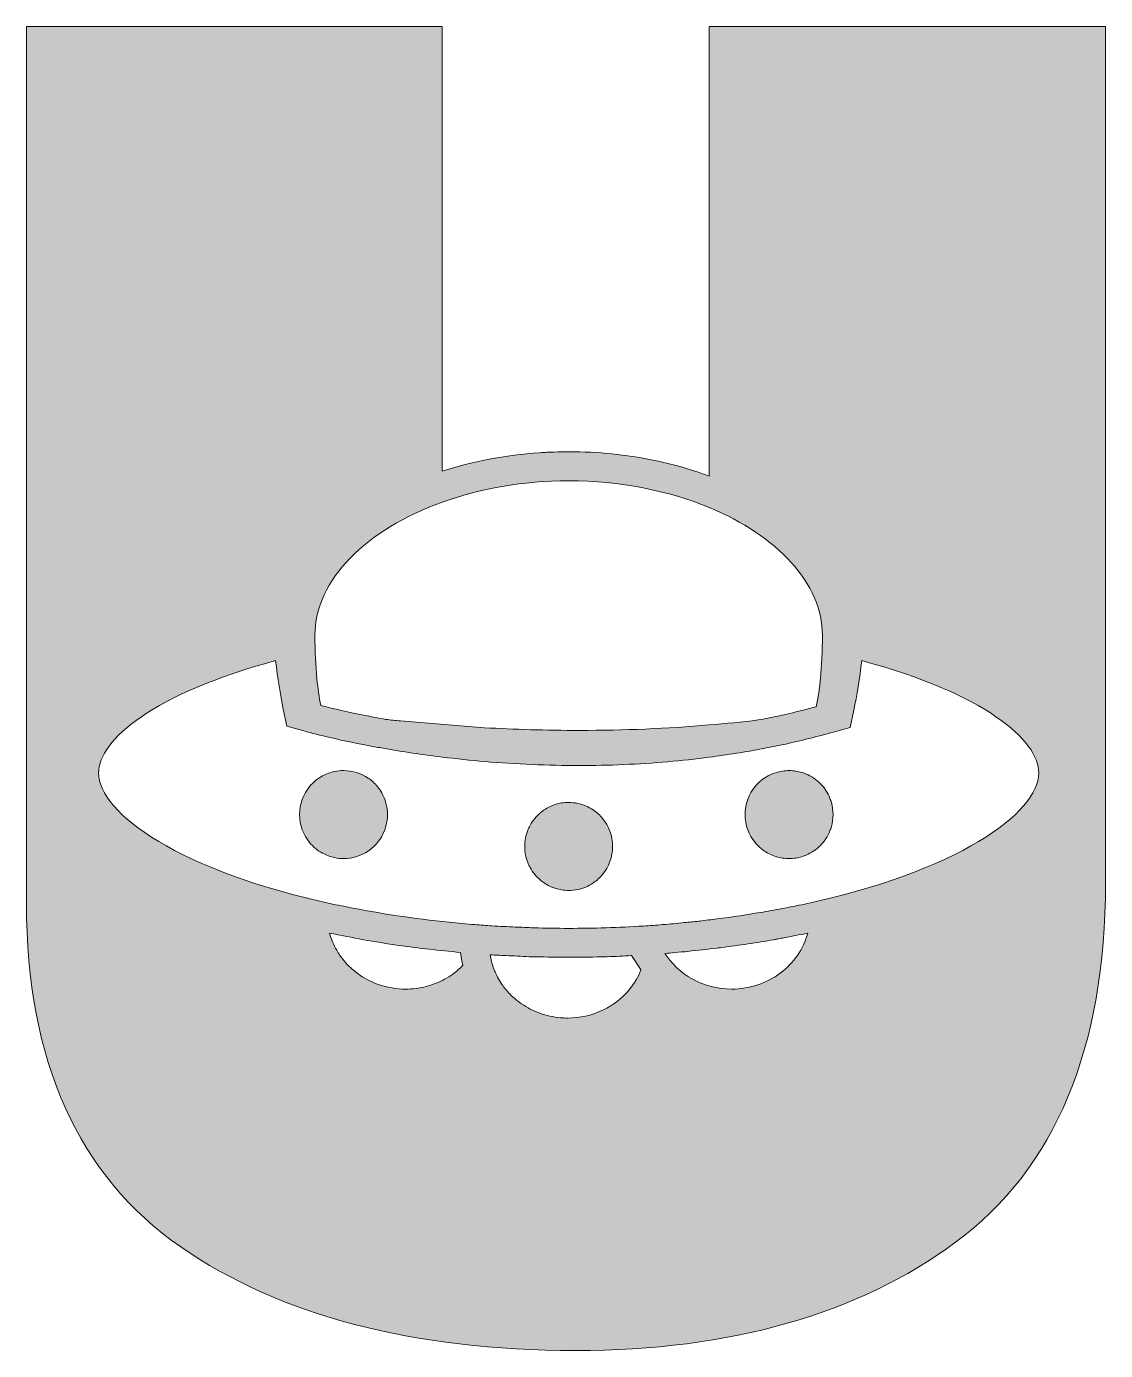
# Model space of a CAD drawing. Header units: millimetres. Extents: x -182 to -42, y -82 to 89.
import ezdxf

# ---------------------------------------------------------------- set-up
doc = ezdxf.new("R2010")
doc.units = ezdxf.units.MM
doc.header["$MEASUREMENT"] = 0
doc.layers.add('Layer 1', color=7, linetype='Continuous', lineweight=0)

# ---------------------------------------------------------------- blocks, each defined once
blk = doc.blocks.new('Block_0')
at = {"layer": 'Layer 1', "transparency": 33554687}
h = blk.add_hatch(color=7, dxfattribs=at)
h.dxf.hatch_style = 2
edge = h.paths.add_edge_path()
edge.add_spline(control_points=[(-81.43, -24.68), (-82.38, -24.89), (-83.36, -25.06), (-84.33, -25.25), (-85.26, -25.42), (-86.2, -25.59), (-87.15, -25.75), (-89.14, -26.08), (-91.16, -26.37), (-93.21, -26.62), (-93.6, -26.67), (-93.99, -26.72), (-94.38, -26.77), (-94.38, -26.77), (-94.38, -26.77), (-94.38, -26.77), (-94.53, -26.78), (-94.66, -26.81), (-94.8, -26.82), (-95.41, -26.89), (-96.02, -26.93), (-96.62, -26.99), (-97.56, -27.09), (-98.5, -27.19), (-99.45, -27.26), (-100.28, -27.33), (-101.1, -27.38), (-101.93, -27.44), (-105.15, -27.64), (-108.41, -27.74), (-111.61, -27.74), (-113.11, -27.74), (-114.62, -27.71), (-116.13, -27.67), (-116.92, -27.64), (-117.72, -27.6), (-118.52, -27.57), (-119.53, -27.52), (-120.54, -27.48), (-121.55, -27.42), (-121.55, -27.42), (-121.55, -27.42), (-121.55, -27.42), (-122.29, -27.37), (-123.03, -27.32), (-123.76, -27.26), (-124.88, -27.17), (-125.98, -27.06), (-127.08, -26.95), (-131.66, -26.48), (-136.1, -25.82), (-140.37, -24.96), (-140.84, -24.86), (-141.32, -24.78), (-141.79, -24.68), (-141.79, -24.68), (-141.79, -24.68), (-141.79, -24.68), (-161.94, -20.39), (-172.48, -12.85), (-172.48, -7.62), (-172.48, -3.33), (-165.35, 2.64), (-149.56, 6.92), (-149.3, 4.64), (-148.97, 2.54), (-148.57, 0.64), (-148.57, 0.64), (-148.09, -1.59), (-148.09, -1.59), (-148.09, -1.59), (-146.85, -1.93), (-146.85, -1.93), (-146.85, -1.93), (-145.9, -2.19), (-145.9, -2.19), (-144.81, -2.5), (-141.8, -3.29), (-137.4, -4.12), (-136.82, -4.23), (-136.23, -4.33), (-135.64, -4.43), (-135.64, -4.43), (-135.62, -4.44), (-135.62, -4.44), (-133.12, -4.88), (-130.58, -5.25), (-128.01, -5.57), (-126.18, -5.79), (-124.33, -5.99), (-122.48, -6.15), (-118.4, -6.49), (-114.3, -6.67), (-110.29, -6.67), (-106.4, -6.67), (-102.53, -6.5), (-98.78, -6.18), (-96.97, -6.02), (-95.18, -5.82), (-93.4, -5.58), (-91.04, -5.28), (-88.71, -4.91), (-86.43, -4.47), (-86.4, -4.47), (-86.38, -4.46), (-86.35, -4.46), (-85.47, -4.29), (-84.59, -4.12), (-83.72, -3.93), (-81.54, -3.46), (-79.4, -2.92), (-77.33, -2.34), (-77.33, -2.34), (-76.42, -2.08), (-76.42, -2.08), (-76.42, -2.08), (-75.16, -1.73), (-75.16, -1.73), (-75.16, -1.73), (-74.69, 0.48), (-74.69, 0.48), (-74.27, 2.42), (-73.92, 4.58), (-73.66, 6.92), (-57.86, 2.64), (-50.74, -3.33), (-50.74, -7.62), (-50.74, -12.85), (-61.28, -20.39), (-81.43, -24.68)], knot_values=[0, 0, 0, 0, 1, 1, 1, 2, 2, 2, 3, 3, 3, 4, 4, 4, 5, 5, 5, 6, 6, 6, 7, 7, 7, 8, 8, 8, 9, 9, 9, 10, 10, 10, 11, 11, 11, 12, 12, 12, 13, 13, 13, 14, 14, 14, 15, 15, 15, 16, 16, 16, 17, 17, 17, 18, 18, 18, 19, 19, 19, 20, 20, 20, 21, 21, 21, 22, 22, 22, 23, 23, 23, 24, 24, 24, 25, 25, 25, 26, 26, 26, 27, 27, 27, 28, 28, 28, 29, 29, 29, 30, 30, 30, 31, 31, 31, 32, 32, 32, 33, 33, 33, 34, 34, 34, 35, 35, 35, 36, 36, 36, 37, 37, 37, 38, 38, 38, 39, 39, 39, 40, 40, 40, 41, 41, 41, 42, 42, 42, 43, 43, 43, 43], degree=3, periodic=0)
edge = h.paths.add_edge_path()
edge.add_spline(control_points=[(-81.99, -31.24), (-82.6, -32.12), (-83.35, -32.89), (-84.21, -33.54), (-85.94, -34.83), (-88.12, -35.6), (-90.49, -35.6), (-92.33, -35.6), (-94.05, -35.14), (-95.53, -34.33), (-96.27, -33.93), (-96.96, -33.44), (-97.56, -32.88), (-97.62, -32.83), (-97.67, -32.77), (-97.72, -32.72), (-97.86, -32.59), (-97.98, -32.45), (-98.11, -32.31), (-98.49, -31.9), (-98.85, -31.47), (-99.16, -31), (-98.72, -30.97), (-98.29, -30.92), (-97.85, -30.88), (-97.29, -30.83), (-96.73, -30.77), (-96.17, -30.72), (-94.9, -30.59), (-93.66, -30.45), (-92.42, -30.3), (-92.22, -30.27), (-92.02, -30.25), (-91.83, -30.22), (-89.51, -29.93), (-87.25, -29.6), (-85.05, -29.21), (-84.9, -29.18), (-84.76, -29.15), (-84.61, -29.12), (-84.37, -29.08), (-84.14, -29.03), (-83.89, -28.99), (-82.8, -28.78), (-81.71, -28.58), (-80.65, -28.35), (-80.93, -29.39), (-81.39, -30.37), (-81.99, -31.24)], knot_values=[0, 0, 0, 0, 1, 1, 1, 2, 2, 2, 3, 3, 3, 4, 4, 4, 5, 5, 5, 6, 6, 6, 7, 7, 7, 8, 8, 8, 9, 9, 9, 10, 10, 10, 11, 11, 11, 12, 12, 12, 13, 13, 13, 14, 14, 14, 15, 15, 15, 16, 16, 16, 16], degree=3, periodic=0)
edge = h.paths.add_edge_path()
edge.add_spline(control_points=[(-105.88, -37.58), (-106.33, -37.89), (-106.81, -38.16), (-107.31, -38.39), (-108.65, -39.01), (-110.15, -39.35), (-111.75, -39.35), (-112.06, -39.35), (-112.38, -39.34), (-112.69, -39.31), (-113.62, -39.23), (-114.52, -39.03), (-115.36, -38.72), (-116.21, -38.42), (-116.99, -38.01), (-117.71, -37.52), (-117.92, -37.37), (-118.12, -37.22), (-118.32, -37.06), (-118.32, -37.06), (-118.32, -37.06), (-118.32, -37.06), (-118.57, -36.86), (-118.82, -36.64), (-119.05, -36.42), (-119.46, -36.02), (-119.83, -35.58), (-120.16, -35.12), (-120.55, -34.57), (-120.87, -33.98), (-121.14, -33.37), (-121.22, -33.2), (-121.29, -33.02), (-121.36, -32.84), (-121.55, -32.3), (-121.7, -31.74), (-121.79, -31.16), (-121.12, -31.21), (-120.43, -31.23), (-119.76, -31.26), (-118.75, -31.31), (-117.76, -31.37), (-116.74, -31.41), (-116.45, -31.42), (-116.15, -31.41), (-115.86, -31.42), (-114.47, -31.46), (-113.08, -31.49), (-111.67, -31.49), (-111.67, -31.49), (-111.67, -31.49), (-111.67, -31.49), (-111.65, -31.49), (-111.63, -31.49), (-111.61, -31.49), (-109.93, -31.49), (-108.27, -31.46), (-106.62, -31.41), (-105.56, -31.38), (-104.51, -31.32), (-103.46, -31.26), (-103.46, -31.26), (-102.3, -33.04), (-102.3, -33.04), (-102.29, -33.07), (-102.27, -33.1), (-102.25, -33.12), (-102.97, -34.93), (-104.24, -36.48), (-105.88, -37.58)], knot_values=[0, 0, 0, 0, 1, 1, 1, 2, 2, 2, 3, 3, 3, 4, 4, 4, 5, 5, 5, 6, 6, 6, 7, 7, 7, 8, 8, 8, 9, 9, 9, 10, 10, 10, 11, 11, 11, 12, 12, 12, 13, 13, 13, 14, 14, 14, 15, 15, 15, 16, 16, 16, 17, 17, 17, 18, 18, 18, 19, 19, 19, 20, 20, 20, 21, 21, 21, 22, 22, 22, 23, 23, 23, 23], degree=3, periodic=0)
edge = h.paths.add_edge_path()
edge.add_spline(control_points=[(-125.95, -33.13), (-126.16, -33.32), (-126.39, -33.5), (-126.62, -33.67), (-126.96, -33.91), (-127.32, -34.13), (-127.69, -34.33), (-128.43, -34.74), (-129.23, -35.05), (-130.07, -35.27), (-130.92, -35.49), (-131.81, -35.6), (-132.72, -35.6), (-133.91, -35.6), (-135.05, -35.41), (-136.11, -35.05), (-136.9, -34.79), (-137.65, -34.43), (-138.34, -34), (-138.8, -33.71), (-139.23, -33.38), (-139.63, -33.03), (-140.24, -32.5), (-140.77, -31.9), (-141.23, -31.24), (-141.38, -31.02), (-141.52, -30.8), (-141.65, -30.57), (-141.85, -30.22), (-142.03, -29.86), (-142.18, -29.49), (-142.34, -29.12), (-142.47, -28.74), (-142.57, -28.35), (-139.7, -28.96), (-136.7, -29.5), (-133.61, -29.94), (-131.02, -30.31), (-128.35, -30.61), (-125.64, -30.85), (-125.64, -30.85), (-125.5, -31.75), (-125.5, -31.75), (-125.45, -32.02), (-125.39, -32.28), (-125.33, -32.55), (-125.53, -32.75), (-125.74, -32.95), (-125.95, -33.13)], knot_values=[0, 0, 0, 0, 1, 1, 1, 2, 2, 2, 3, 3, 3, 4, 4, 4, 5, 5, 5, 6, 6, 6, 7, 7, 7, 8, 8, 8, 9, 9, 9, 10, 10, 10, 11, 11, 11, 12, 12, 12, 13, 13, 13, 14, 14, 14, 15, 15, 15, 16, 16, 16, 16], degree=3, periodic=0)
edge = h.paths.add_edge_path()
edge.add_spline(control_points=[(-128.01, 27.42), (-123.15, 29.17), (-117.53, 30.19), (-111.61, 30.19), (-104.93, 30.19), (-98.65, 28.9), (-93.4, 26.72), (-84.63, 23.08), (-78.75, 16.95), (-78.75, 10.17), (-78.75, 8.15), (-78.84, 6.26), (-79, 4.56), (-79.06, 3.94), (-79.14, 3.35), (-79.22, 2.78), (-79.22, 2.78), (-79.39, 1.79), (-79.39, 1.79), (-79.44, 1.51), (-79.49, 1.22), (-79.54, 0.95), (-79.54, 0.95), (-79.54, 0.96), (-79.54, 0.96), (-79.54, 0.96), (-79.54, 0.96), (-79.54, 0.96), (-79.54, 0.96), (-79.54, 0.95), (-79.54, 0.95), (-80.17, 0.78), (-80.81, 0.61), (-81.44, 0.45), (-82.47, 0.2), (-83.49, -0.04), (-84.52, -0.26), (-85.37, -0.45), (-86.22, -0.61), (-87.06, -0.77), (-89.14, -1.03), (-91.26, -1.24), (-93.4, -1.42), (-98.82, -1.88), (-104.43, -2.12), (-110.19, -2.12), (-114.57, -2.12), (-118.7, -1.99), (-122.5, -1.77), (-122.5, -1.77), (-133.41, -0.9), (-133.41, -0.9), (-134.05, -0.84), (-134.68, -0.77), (-135.28, -0.7), (-135.28, -0.7), (-135.28, -0.7), (-135.28, -0.7), (-135.77, -0.61), (-136.24, -0.53), (-136.7, -0.44), (-139.36, 0.06), (-141.49, 0.55), (-142.96, 0.91), (-143.23, 0.98), (-143.48, 1.04), (-143.71, 1.1), (-143.92, 2.18), (-144.09, 3.31), (-144.21, 4.56), (-144.38, 6.27), (-144.47, 8.16), (-144.47, 10.17), (-144.47, 17.41), (-137.76, 23.9), (-128.01, 27.42)], knot_values=[0, 0, 0, 0, 1, 1, 1, 2, 2, 2, 3, 3, 3, 4, 4, 4, 5, 5, 5, 6, 6, 6, 7, 7, 7, 8, 8, 8, 9, 9, 9, 10, 10, 10, 11, 11, 11, 12, 12, 12, 13, 13, 13, 14, 14, 14, 15, 15, 15, 16, 16, 16, 17, 17, 17, 18, 18, 18, 19, 19, 19, 20, 20, 20, 21, 21, 21, 22, 22, 22, 23, 23, 23, 24, 24, 24, 25, 25, 25, 25], degree=3, periodic=0)
edge = h.paths.add_edge_path()
edge.add_spline(control_points=[(-93.4, 88.99), (-93.4, 88.99), (-93.4, 57.98), (-93.4, 30.79), (-93.97, 31), (-94.56, 31.21), (-95.15, 31.4), (-96.93, 31.99), (-98.79, 32.48), (-100.72, 32.87), (-104.16, 33.57), (-107.82, 33.94), (-111.61, 33.94), (-112.24, 33.94), (-112.87, 33.93), (-113.49, 33.91), (-114.12, 33.89), (-114.74, 33.86), (-115.35, 33.82), (-119.87, 33.52), (-124.13, 32.69), (-128.01, 31.42), (-128.01, 31.42), (-128.01, 88.99), (-128.01, 88.99), (-128.01, 88.99), (-181.83, 88.99), (-181.83, 88.99), (-181.83, 88.99), (-181.83, -24.5), (-181.83, -24.5), (-181.83, -44.86), (-175.11, -59.82), (-161.86, -68.97), (-148.97, -77.87), (-131.75, -82.38), (-110.7, -82.38), (-90.65, -82.38), (-74.09, -77.67), (-61.5, -68.37), (-48.62, -58.87), (-42.09, -43.23), (-42.09, -21.88), (-42.09, -21.88), (-42.09, 88.99), (-42.09, 88.99), (-42.09, 88.99), (-93.4, 88.99), (-93.4, 88.99)], knot_values=[0, 0, 0, 0, 1, 1, 1, 2, 2, 2, 3, 3, 3, 4, 4, 4, 5, 5, 5, 6, 6, 6, 7, 7, 7, 8, 8, 8, 9, 9, 9, 10, 10, 10, 11, 11, 11, 12, 12, 12, 13, 13, 13, 14, 14, 14, 15, 15, 15, 16, 16, 16, 16], degree=3, periodic=0)
h = blk.add_hatch(color=7, dxfattribs=at)
h.dxf.hatch_style = 2
edge = h.paths.add_edge_path()
edge.add_spline(control_points=[(-136.38, -9.39), (-136.72, -8.97), (-137.13, -8.6), (-137.59, -8.29), (-138.49, -7.68), (-139.59, -7.32), (-140.77, -7.32), (-141.16, -7.32), (-141.55, -7.36), (-141.92, -7.43), (-142.47, -7.55), (-143, -7.74), (-143.48, -8.01), (-144.13, -8.36), (-144.7, -8.83), (-145.16, -9.39), (-145.97, -10.37), (-146.46, -11.64), (-146.46, -13.01), (-146.46, -14.39), (-145.97, -15.65), (-145.16, -16.63), (-144.7, -17.2), (-144.13, -17.67), (-143.48, -18.02), (-143, -18.28), (-142.47, -18.48), (-141.92, -18.59), (-141.55, -18.67), (-141.16, -18.71), (-140.77, -18.71), (-139.59, -18.71), (-138.49, -18.35), (-137.59, -17.73), (-137.13, -17.43), (-136.72, -17.06), (-136.38, -16.63), (-136.17, -16.39), (-135.99, -16.12), (-135.83, -15.85), (-135.35, -15.01), (-135.07, -14.04), (-135.07, -13.01), (-135.07, -11.98), (-135.35, -11.01), (-135.83, -10.18), (-135.99, -9.9), (-136.17, -9.64), (-136.38, -9.39)], knot_values=[0, 0, 0, 0, 1, 1, 1, 2, 2, 2, 3, 3, 3, 4, 4, 4, 5, 5, 5, 6, 6, 6, 7, 7, 7, 8, 8, 8, 9, 9, 9, 10, 10, 10, 11, 11, 11, 12, 12, 12, 13, 13, 13, 14, 14, 14, 15, 15, 15, 16, 16, 16, 16], degree=3, periodic=0)
h = blk.add_hatch(color=7, dxfattribs=at)
h.dxf.hatch_style = 2
edge = h.paths.add_edge_path()
edge.add_spline(control_points=[(-77.78, -10.91), (-77.92, -10.55), (-78.09, -10.22), (-78.3, -9.9), (-78.4, -9.74), (-78.51, -9.59), (-78.63, -9.44), (-79.1, -8.86), (-79.69, -8.37), (-80.36, -8.01), (-80.68, -7.83), (-81.02, -7.69), (-81.38, -7.57), (-81.91, -7.41), (-82.48, -7.32), (-83.07, -7.32), (-83.07, -7.32), (-83.07, -7.32), (-83.07, -7.32), (-83.36, -7.32), (-83.65, -7.34), (-83.94, -7.38), (-84.22, -7.43), (-84.5, -7.49), (-84.76, -7.57), (-85.3, -7.74), (-85.8, -7.98), (-86.25, -8.29), (-86.4, -8.39), (-86.55, -8.5), (-86.69, -8.62), (-86.97, -8.85), (-87.23, -9.11), (-87.46, -9.39), (-88.28, -10.37), (-88.76, -11.64), (-88.76, -13.01), (-88.76, -14.39), (-88.28, -15.65), (-87.46, -16.63), (-87.23, -16.92), (-86.97, -17.17), (-86.69, -17.41), (-86.55, -17.52), (-86.4, -17.63), (-86.25, -17.73), (-85.8, -18.04), (-85.3, -18.28), (-84.76, -18.45), (-84.5, -18.53), (-84.22, -18.6), (-83.94, -18.64), (-83.65, -18.68), (-83.36, -18.71), (-83.07, -18.71), (-83.07, -18.71), (-83.07, -18.71), (-83.07, -18.71), (-82.48, -18.71), (-81.91, -18.62), (-81.38, -18.45), (-81.02, -18.34), (-80.68, -18.19), (-80.36, -18.02), (-79.69, -17.66), (-79.1, -17.17), (-78.63, -16.58), (-78.51, -16.43), (-78.4, -16.28), (-78.3, -16.12), (-78.09, -15.81), (-77.92, -15.47), (-77.78, -15.12), (-77.71, -14.94), (-77.64, -14.76), (-77.59, -14.57), (-77.45, -14.08), (-77.38, -13.55), (-77.38, -13.01), (-77.38, -12.47), (-77.45, -11.95), (-77.59, -11.45), (-77.64, -11.27), (-77.71, -11.09), (-77.78, -10.91)], knot_values=[0, 0, 0, 0, 1, 1, 1, 2, 2, 2, 3, 3, 3, 4, 4, 4, 5, 5, 5, 6, 6, 6, 7, 7, 7, 8, 8, 8, 9, 9, 9, 10, 10, 10, 11, 11, 11, 12, 12, 12, 13, 13, 13, 14, 14, 14, 15, 15, 15, 16, 16, 16, 17, 17, 17, 18, 18, 18, 19, 19, 19, 20, 20, 20, 21, 21, 21, 22, 22, 22, 23, 23, 23, 24, 24, 24, 25, 25, 25, 26, 26, 26, 27, 27, 27, 28, 28, 28, 28], degree=3, periodic=0)
h = blk.add_hatch(color=7, dxfattribs=at)
h.dxf.hatch_style = 2
edge = h.paths.add_edge_path()
edge.add_spline(control_points=[(-108.43, -12.42), (-108.73, -12.21), (-109.05, -12.04), (-109.39, -11.89), (-109.73, -11.75), (-110.09, -11.64), (-110.46, -11.56), (-110.83, -11.49), (-111.22, -11.45), (-111.61, -11.45), (-111.61, -11.45), (-111.61, -11.45), (-111.61, -11.45), (-112.2, -11.45), (-112.77, -11.54), (-113.3, -11.7), (-113.84, -11.87), (-114.34, -12.11), (-114.79, -12.42), (-114.94, -12.52), (-115.09, -12.63), (-115.23, -12.75), (-115.51, -12.98), (-115.77, -13.24), (-116, -13.52), (-116.23, -13.8), (-116.44, -14.1), (-116.62, -14.43), (-116.72, -14.63), (-116.82, -14.84), (-116.91, -15.05), (-117.16, -15.7), (-117.3, -16.4), (-117.3, -17.14), (-117.3, -17.88), (-117.16, -18.58), (-116.91, -19.23), (-116.82, -19.44), (-116.72, -19.65), (-116.62, -19.85), (-116.44, -20.18), (-116.23, -20.48), (-116, -20.76), (-115.77, -21.04), (-115.51, -21.3), (-115.23, -21.53), (-115.09, -21.65), (-114.94, -21.76), (-114.79, -21.86), (-114.34, -22.17), (-113.84, -22.41), (-113.3, -22.58), (-112.77, -22.74), (-112.2, -22.83), (-111.61, -22.83), (-111.61, -22.83), (-111.61, -22.83), (-111.61, -22.83), (-111.22, -22.83), (-110.83, -22.79), (-110.46, -22.72), (-110.09, -22.64), (-109.73, -22.53), (-109.39, -22.39), (-109.05, -22.24), (-108.73, -22.06), (-108.43, -21.86), (-107.97, -21.55), (-107.56, -21.18), (-107.22, -20.76), (-106.4, -19.78), (-105.92, -18.51), (-105.92, -17.14), (-105.92, -15.76), (-106.4, -14.5), (-107.22, -13.52), (-107.56, -13.1), (-107.97, -12.73), (-108.43, -12.42)], knot_values=[0, 0, 0, 0, 1, 1, 1, 2, 2, 2, 3, 3, 3, 4, 4, 4, 5, 5, 5, 6, 6, 6, 7, 7, 7, 8, 8, 8, 9, 9, 9, 10, 10, 10, 11, 11, 11, 12, 12, 12, 13, 13, 13, 14, 14, 14, 15, 15, 15, 16, 16, 16, 17, 17, 17, 18, 18, 18, 19, 19, 19, 20, 20, 20, 21, 21, 21, 22, 22, 22, 23, 23, 23, 24, 24, 24, 25, 25, 25, 26, 26, 26, 26], degree=3, periodic=0)
at = {"layer": 'Layer 1'}
for points, knots in [([(-93.4, 88.99), (-93.4, 88.99), (-93.4, 57.98), (-93.4, 30.79), (-93.97, 31), (-94.56, 31.21), (-95.15, 31.4), (-96.93, 31.99), (-98.79, 32.48), (-100.72, 32.87), (-104.16, 33.57), (-107.82, 33.94), (-111.61, 33.94), (-112.24, 33.94), (-112.87, 33.93), (-113.49, 33.91), (-114.12, 33.89), (-114.74, 33.86), (-115.35, 33.82), (-119.87, 33.52), (-124.13, 32.69), (-128.01, 31.42), (-128.01, 31.42), (-128.01, 88.99), (-128.01, 88.99), (-128.01, 88.99), (-181.83, 88.99), (-181.83, 88.99), (-181.83, 88.99), (-181.83, -24.5), (-181.83, -24.5), (-181.83, -44.86), (-175.11, -59.82), (-161.86, -68.97), (-148.97, -77.87), (-131.75, -82.38), (-110.7, -82.38), (-90.65, -82.38), (-74.09, -77.67), (-61.5, -68.37), (-48.62, -58.87), (-42.09, -43.23), (-42.09, -21.88), (-42.09, -21.88), (-42.09, 88.99), (-42.09, 88.99), (-42.09, 88.99), (-93.4, 88.99), (-93.4, 88.99)], [0, 0, 0, 0, 1, 1, 1, 2, 2, 2, 3, 3, 3, 4, 4, 4, 5, 5, 5, 6, 6, 6, 7, 7, 7, 8, 8, 8, 9, 9, 9, 10, 10, 10, 11, 11, 11, 12, 12, 12, 13, 13, 13, 14, 14, 14, 15, 15, 15, 16, 16, 16, 16]), ([(-128.01, 27.42), (-123.15, 29.17), (-117.53, 30.19), (-111.61, 30.19), (-104.93, 30.19), (-98.65, 28.9), (-93.4, 26.72), (-84.63, 23.08), (-78.75, 16.95), (-78.75, 10.17), (-78.75, 8.15), (-78.84, 6.26), (-79, 4.56), (-79.06, 3.94), (-79.14, 3.35), (-79.22, 2.78), (-79.22, 2.78), (-79.39, 1.79), (-79.39, 1.79), (-79.44, 1.51), (-79.49, 1.22), (-79.54, 0.95), (-79.54, 0.95), (-79.54, 0.96), (-79.54, 0.96), (-79.54, 0.96), (-79.54, 0.96), (-79.54, 0.96), (-79.54, 0.96), (-79.54, 0.95), (-79.54, 0.95), (-80.17, 0.78), (-80.81, 0.61), (-81.44, 0.45), (-82.47, 0.2), (-83.49, -0.04), (-84.52, -0.26), (-85.37, -0.45), (-86.22, -0.61), (-87.06, -0.77), (-89.14, -1.03), (-91.26, -1.24), (-93.4, -1.42), (-98.82, -1.88), (-104.43, -2.12), (-110.19, -2.12), (-114.57, -2.12), (-118.7, -1.99), (-122.5, -1.77), (-122.5, -1.77), (-133.41, -0.9), (-133.41, -0.9), (-134.05, -0.84), (-134.68, -0.77), (-135.28, -0.7), (-135.28, -0.7), (-135.28, -0.7), (-135.28, -0.7), (-135.77, -0.61), (-136.24, -0.53), (-136.7, -0.44), (-139.36, 0.06), (-141.49, 0.55), (-142.96, 0.91), (-143.23, 0.98), (-143.48, 1.04), (-143.71, 1.1), (-143.92, 2.18), (-144.09, 3.31), (-144.21, 4.56), (-144.38, 6.27), (-144.47, 8.16), (-144.47, 10.17), (-144.47, 17.41), (-137.76, 23.9), (-128.01, 27.42)], [0, 0, 0, 0, 1, 1, 1, 2, 2, 2, 3, 3, 3, 4, 4, 4, 5, 5, 5, 6, 6, 6, 7, 7, 7, 8, 8, 8, 9, 9, 9, 10, 10, 10, 11, 11, 11, 12, 12, 12, 13, 13, 13, 14, 14, 14, 15, 15, 15, 16, 16, 16, 17, 17, 17, 18, 18, 18, 19, 19, 19, 20, 20, 20, 21, 21, 21, 22, 22, 22, 23, 23, 23, 24, 24, 24, 25, 25, 25, 25]), ([(-81.43, -24.68), (-82.38, -24.89), (-83.36, -25.06), (-84.33, -25.25), (-85.26, -25.42), (-86.2, -25.59), (-87.15, -25.75), (-89.14, -26.08), (-91.16, -26.37), (-93.21, -26.62), (-93.6, -26.67), (-93.99, -26.72), (-94.38, -26.77), (-94.38, -26.77), (-94.38, -26.77), (-94.38, -26.77), (-94.53, -26.78), (-94.66, -26.81), (-94.8, -26.82), (-95.41, -26.89), (-96.02, -26.93), (-96.62, -26.99), (-97.56, -27.09), (-98.5, -27.19), (-99.45, -27.26), (-100.28, -27.33), (-101.1, -27.38), (-101.93, -27.44), (-105.15, -27.64), (-108.41, -27.74), (-111.61, -27.74), (-113.11, -27.74), (-114.62, -27.71), (-116.13, -27.67), (-116.92, -27.64), (-117.72, -27.6), (-118.52, -27.57), (-119.53, -27.52), (-120.54, -27.48), (-121.55, -27.42), (-121.55, -27.42), (-121.55, -27.42), (-121.55, -27.42), (-122.29, -27.37), (-123.03, -27.32), (-123.76, -27.26), (-124.88, -27.17), (-125.98, -27.06), (-127.08, -26.95), (-131.66, -26.48), (-136.1, -25.82), (-140.37, -24.96), (-140.84, -24.86), (-141.32, -24.78), (-141.79, -24.68), (-141.79, -24.68), (-141.79, -24.68), (-141.79, -24.68), (-161.94, -20.39), (-172.48, -12.85), (-172.48, -7.62), (-172.48, -3.33), (-165.35, 2.64), (-149.56, 6.92), (-149.3, 4.64), (-148.97, 2.54), (-148.57, 0.64), (-148.57, 0.64), (-148.09, -1.59), (-148.09, -1.59), (-148.09, -1.59), (-146.85, -1.93), (-146.85, -1.93), (-146.85, -1.93), (-145.9, -2.19), (-145.9, -2.19), (-144.81, -2.5), (-141.8, -3.29), (-137.4, -4.12), (-136.82, -4.23), (-136.23, -4.33), (-135.64, -4.43), (-135.64, -4.43), (-135.62, -4.44), (-135.62, -4.44), (-133.12, -4.88), (-130.58, -5.25), (-128.01, -5.57), (-126.18, -5.79), (-124.33, -5.99), (-122.48, -6.15), (-118.4, -6.49), (-114.3, -6.67), (-110.29, -6.67), (-106.4, -6.67), (-102.53, -6.5), (-98.78, -6.18), (-96.97, -6.02), (-95.18, -5.82), (-93.4, -5.58), (-91.04, -5.28), (-88.71, -4.91), (-86.43, -4.47), (-86.4, -4.47), (-86.38, -4.46), (-86.35, -4.46), (-85.47, -4.29), (-84.59, -4.12), (-83.72, -3.93), (-81.54, -3.46), (-79.4, -2.92), (-77.33, -2.34), (-77.33, -2.34), (-76.42, -2.08), (-76.42, -2.08), (-76.42, -2.08), (-75.16, -1.73), (-75.16, -1.73), (-75.16, -1.73), (-74.69, 0.48), (-74.69, 0.48), (-74.27, 2.42), (-73.92, 4.58), (-73.66, 6.92), (-57.86, 2.64), (-50.74, -3.33), (-50.74, -7.62), (-50.74, -12.85), (-61.28, -20.39), (-81.43, -24.68)], [0, 0, 0, 0, 1, 1, 1, 2, 2, 2, 3, 3, 3, 4, 4, 4, 5, 5, 5, 6, 6, 6, 7, 7, 7, 8, 8, 8, 9, 9, 9, 10, 10, 10, 11, 11, 11, 12, 12, 12, 13, 13, 13, 14, 14, 14, 15, 15, 15, 16, 16, 16, 17, 17, 17, 18, 18, 18, 19, 19, 19, 20, 20, 20, 21, 21, 21, 22, 22, 22, 23, 23, 23, 24, 24, 24, 25, 25, 25, 26, 26, 26, 27, 27, 27, 28, 28, 28, 29, 29, 29, 30, 30, 30, 31, 31, 31, 32, 32, 32, 33, 33, 33, 34, 34, 34, 35, 35, 35, 36, 36, 36, 37, 37, 37, 38, 38, 38, 39, 39, 39, 40, 40, 40, 41, 41, 41, 42, 42, 42, 43, 43, 43, 43]), ([(-136.38, -9.39), (-136.72, -8.97), (-137.13, -8.6), (-137.59, -8.29), (-138.49, -7.68), (-139.59, -7.32), (-140.77, -7.32), (-141.16, -7.32), (-141.55, -7.36), (-141.92, -7.43), (-142.47, -7.55), (-143, -7.74), (-143.48, -8.01), (-144.13, -8.36), (-144.7, -8.83), (-145.16, -9.39), (-145.97, -10.37), (-146.46, -11.64), (-146.46, -13.01), (-146.46, -14.39), (-145.97, -15.65), (-145.16, -16.63), (-144.7, -17.2), (-144.13, -17.67), (-143.48, -18.02), (-143, -18.28), (-142.47, -18.48), (-141.92, -18.59), (-141.55, -18.67), (-141.16, -18.71), (-140.77, -18.71), (-139.59, -18.71), (-138.49, -18.35), (-137.59, -17.73), (-137.13, -17.43), (-136.72, -17.06), (-136.38, -16.63), (-136.17, -16.39), (-135.99, -16.12), (-135.83, -15.85), (-135.35, -15.01), (-135.07, -14.04), (-135.07, -13.01), (-135.07, -11.98), (-135.35, -11.01), (-135.83, -10.18), (-135.99, -9.9), (-136.17, -9.64), (-136.38, -9.39)], [0, 0, 0, 0, 1, 1, 1, 2, 2, 2, 3, 3, 3, 4, 4, 4, 5, 5, 5, 6, 6, 6, 7, 7, 7, 8, 8, 8, 9, 9, 9, 10, 10, 10, 11, 11, 11, 12, 12, 12, 13, 13, 13, 14, 14, 14, 15, 15, 15, 16, 16, 16, 16]), ([(-77.78, -10.91), (-77.92, -10.55), (-78.09, -10.22), (-78.3, -9.9), (-78.4, -9.74), (-78.51, -9.59), (-78.63, -9.44), (-79.1, -8.86), (-79.69, -8.37), (-80.36, -8.01), (-80.68, -7.83), (-81.02, -7.69), (-81.38, -7.57), (-81.91, -7.41), (-82.48, -7.32), (-83.07, -7.32), (-83.07, -7.32), (-83.07, -7.32), (-83.07, -7.32), (-83.36, -7.32), (-83.65, -7.34), (-83.94, -7.38), (-84.22, -7.43), (-84.5, -7.49), (-84.76, -7.57), (-85.3, -7.74), (-85.8, -7.98), (-86.25, -8.29), (-86.4, -8.39), (-86.55, -8.5), (-86.69, -8.62), (-86.97, -8.85), (-87.23, -9.11), (-87.46, -9.39), (-88.28, -10.37), (-88.76, -11.64), (-88.76, -13.01), (-88.76, -14.39), (-88.28, -15.65), (-87.46, -16.63), (-87.23, -16.92), (-86.97, -17.17), (-86.69, -17.41), (-86.55, -17.52), (-86.4, -17.63), (-86.25, -17.73), (-85.8, -18.04), (-85.3, -18.28), (-84.76, -18.45), (-84.5, -18.53), (-84.22, -18.6), (-83.94, -18.64), (-83.65, -18.68), (-83.36, -18.71), (-83.07, -18.71), (-83.07, -18.71), (-83.07, -18.71), (-83.07, -18.71), (-82.48, -18.71), (-81.91, -18.62), (-81.38, -18.45), (-81.02, -18.34), (-80.68, -18.19), (-80.36, -18.02), (-79.69, -17.66), (-79.1, -17.17), (-78.63, -16.58), (-78.51, -16.43), (-78.4, -16.28), (-78.3, -16.12), (-78.09, -15.81), (-77.92, -15.47), (-77.78, -15.12), (-77.71, -14.94), (-77.64, -14.76), (-77.59, -14.57), (-77.45, -14.08), (-77.38, -13.55), (-77.38, -13.01), (-77.38, -12.47), (-77.45, -11.95), (-77.59, -11.45), (-77.64, -11.27), (-77.71, -11.09), (-77.78, -10.91)], [0, 0, 0, 0, 1, 1, 1, 2, 2, 2, 3, 3, 3, 4, 4, 4, 5, 5, 5, 6, 6, 6, 7, 7, 7, 8, 8, 8, 9, 9, 9, 10, 10, 10, 11, 11, 11, 12, 12, 12, 13, 13, 13, 14, 14, 14, 15, 15, 15, 16, 16, 16, 17, 17, 17, 18, 18, 18, 19, 19, 19, 20, 20, 20, 21, 21, 21, 22, 22, 22, 23, 23, 23, 24, 24, 24, 25, 25, 25, 26, 26, 26, 27, 27, 27, 28, 28, 28, 28]), ([(-108.43, -12.42), (-108.73, -12.21), (-109.05, -12.04), (-109.39, -11.89), (-109.73, -11.75), (-110.09, -11.64), (-110.46, -11.56), (-110.83, -11.49), (-111.22, -11.45), (-111.61, -11.45), (-111.61, -11.45), (-111.61, -11.45), (-111.61, -11.45), (-112.2, -11.45), (-112.77, -11.54), (-113.3, -11.7), (-113.84, -11.87), (-114.34, -12.11), (-114.79, -12.42), (-114.94, -12.52), (-115.09, -12.63), (-115.23, -12.75), (-115.51, -12.98), (-115.77, -13.24), (-116, -13.52), (-116.23, -13.8), (-116.44, -14.1), (-116.62, -14.43), (-116.72, -14.63), (-116.82, -14.84), (-116.91, -15.05), (-117.16, -15.7), (-117.3, -16.4), (-117.3, -17.14), (-117.3, -17.88), (-117.16, -18.58), (-116.91, -19.23), (-116.82, -19.44), (-116.72, -19.65), (-116.62, -19.85), (-116.44, -20.18), (-116.23, -20.48), (-116, -20.76), (-115.77, -21.04), (-115.51, -21.3), (-115.23, -21.53), (-115.09, -21.65), (-114.94, -21.76), (-114.79, -21.86), (-114.34, -22.17), (-113.84, -22.41), (-113.3, -22.58), (-112.77, -22.74), (-112.2, -22.83), (-111.61, -22.83), (-111.61, -22.83), (-111.61, -22.83), (-111.61, -22.83), (-111.22, -22.83), (-110.83, -22.79), (-110.46, -22.72), (-110.09, -22.64), (-109.73, -22.53), (-109.39, -22.39), (-109.05, -22.24), (-108.73, -22.06), (-108.43, -21.86), (-107.97, -21.55), (-107.56, -21.18), (-107.22, -20.76), (-106.4, -19.78), (-105.92, -18.51), (-105.92, -17.14), (-105.92, -15.76), (-106.4, -14.5), (-107.22, -13.52), (-107.56, -13.1), (-107.97, -12.73), (-108.43, -12.42)], [0, 0, 0, 0, 1, 1, 1, 2, 2, 2, 3, 3, 3, 4, 4, 4, 5, 5, 5, 6, 6, 6, 7, 7, 7, 8, 8, 8, 9, 9, 9, 10, 10, 10, 11, 11, 11, 12, 12, 12, 13, 13, 13, 14, 14, 14, 15, 15, 15, 16, 16, 16, 17, 17, 17, 18, 18, 18, 19, 19, 19, 20, 20, 20, 21, 21, 21, 22, 22, 22, 23, 23, 23, 24, 24, 24, 25, 25, 25, 26, 26, 26, 26]), ([(-125.95, -33.13), (-126.16, -33.32), (-126.39, -33.5), (-126.62, -33.67), (-126.96, -33.91), (-127.32, -34.13), (-127.69, -34.33), (-128.43, -34.74), (-129.23, -35.05), (-130.07, -35.27), (-130.92, -35.49), (-131.81, -35.6), (-132.72, -35.6), (-133.91, -35.6), (-135.05, -35.41), (-136.11, -35.05), (-136.9, -34.79), (-137.65, -34.43), (-138.34, -34), (-138.8, -33.71), (-139.23, -33.38), (-139.63, -33.03), (-140.24, -32.5), (-140.77, -31.9), (-141.23, -31.24), (-141.38, -31.02), (-141.52, -30.8), (-141.65, -30.57), (-141.85, -30.22), (-142.03, -29.86), (-142.18, -29.49), (-142.34, -29.12), (-142.47, -28.74), (-142.57, -28.35), (-139.7, -28.96), (-136.7, -29.5), (-133.61, -29.94), (-131.02, -30.31), (-128.35, -30.61), (-125.64, -30.85), (-125.64, -30.85), (-125.5, -31.75), (-125.5, -31.75), (-125.45, -32.02), (-125.39, -32.28), (-125.33, -32.55), (-125.53, -32.75), (-125.74, -32.95), (-125.95, -33.13)], [0, 0, 0, 0, 1, 1, 1, 2, 2, 2, 3, 3, 3, 4, 4, 4, 5, 5, 5, 6, 6, 6, 7, 7, 7, 8, 8, 8, 9, 9, 9, 10, 10, 10, 11, 11, 11, 12, 12, 12, 13, 13, 13, 14, 14, 14, 15, 15, 15, 16, 16, 16, 16]), ([(-81.99, -31.24), (-82.6, -32.12), (-83.35, -32.89), (-84.21, -33.54), (-85.94, -34.83), (-88.12, -35.6), (-90.49, -35.6), (-92.33, -35.6), (-94.05, -35.14), (-95.53, -34.33), (-96.27, -33.93), (-96.96, -33.44), (-97.56, -32.88), (-97.62, -32.83), (-97.67, -32.77), (-97.72, -32.72), (-97.86, -32.59), (-97.98, -32.45), (-98.11, -32.31), (-98.49, -31.9), (-98.85, -31.47), (-99.16, -31), (-98.72, -30.97), (-98.29, -30.92), (-97.85, -30.88), (-97.29, -30.83), (-96.73, -30.77), (-96.17, -30.72), (-94.9, -30.59), (-93.66, -30.45), (-92.42, -30.3), (-92.22, -30.27), (-92.02, -30.25), (-91.83, -30.22), (-89.51, -29.93), (-87.25, -29.6), (-85.05, -29.21), (-84.9, -29.18), (-84.76, -29.15), (-84.61, -29.12), (-84.37, -29.08), (-84.14, -29.03), (-83.89, -28.99), (-82.8, -28.78), (-81.71, -28.58), (-80.65, -28.35), (-80.93, -29.39), (-81.39, -30.37), (-81.99, -31.24)], [0, 0, 0, 0, 1, 1, 1, 2, 2, 2, 3, 3, 3, 4, 4, 4, 5, 5, 5, 6, 6, 6, 7, 7, 7, 8, 8, 8, 9, 9, 9, 10, 10, 10, 11, 11, 11, 12, 12, 12, 13, 13, 13, 14, 14, 14, 15, 15, 15, 16, 16, 16, 16]), ([(-105.88, -37.58), (-106.33, -37.89), (-106.81, -38.16), (-107.31, -38.39), (-108.65, -39.01), (-110.15, -39.35), (-111.75, -39.35), (-112.06, -39.35), (-112.38, -39.34), (-112.69, -39.31), (-113.62, -39.23), (-114.52, -39.03), (-115.36, -38.72), (-116.21, -38.42), (-116.99, -38.01), (-117.71, -37.52), (-117.92, -37.37), (-118.12, -37.22), (-118.32, -37.06), (-118.32, -37.06), (-118.32, -37.06), (-118.32, -37.06), (-118.57, -36.86), (-118.82, -36.64), (-119.05, -36.42), (-119.46, -36.02), (-119.83, -35.58), (-120.16, -35.12), (-120.55, -34.57), (-120.87, -33.98), (-121.14, -33.37), (-121.22, -33.2), (-121.29, -33.02), (-121.36, -32.84), (-121.55, -32.3), (-121.7, -31.74), (-121.79, -31.16), (-121.12, -31.21), (-120.43, -31.23), (-119.76, -31.26), (-118.75, -31.31), (-117.76, -31.37), (-116.74, -31.41), (-116.45, -31.42), (-116.15, -31.41), (-115.86, -31.42), (-114.47, -31.46), (-113.08, -31.49), (-111.67, -31.49), (-111.67, -31.49), (-111.67, -31.49), (-111.67, -31.49), (-111.65, -31.49), (-111.63, -31.49), (-111.61, -31.49), (-109.93, -31.49), (-108.27, -31.46), (-106.62, -31.41), (-105.56, -31.38), (-104.51, -31.32), (-103.46, -31.26), (-103.46, -31.26), (-102.3, -33.04), (-102.3, -33.04), (-102.29, -33.07), (-102.27, -33.1), (-102.25, -33.12), (-102.97, -34.93), (-104.24, -36.48), (-105.88, -37.58)], [0, 0, 0, 0, 1, 1, 1, 2, 2, 2, 3, 3, 3, 4, 4, 4, 5, 5, 5, 6, 6, 6, 7, 7, 7, 8, 8, 8, 9, 9, 9, 10, 10, 10, 11, 11, 11, 12, 12, 12, 13, 13, 13, 14, 14, 14, 15, 15, 15, 16, 16, 16, 17, 17, 17, 18, 18, 18, 19, 19, 19, 20, 20, 20, 21, 21, 21, 22, 22, 22, 23, 23, 23, 23])]:
    blk.add_open_spline(points, degree=3, knots=knots, dxfattribs=at)

msp = doc.modelspace()

# ---------------------------------------------------------------- block references
at = {"layer": 'Layer 1'}
msp.add_blockref('Block_0', (0, 0), dxfattribs=at)

doc.saveas('drawing.dxf')
